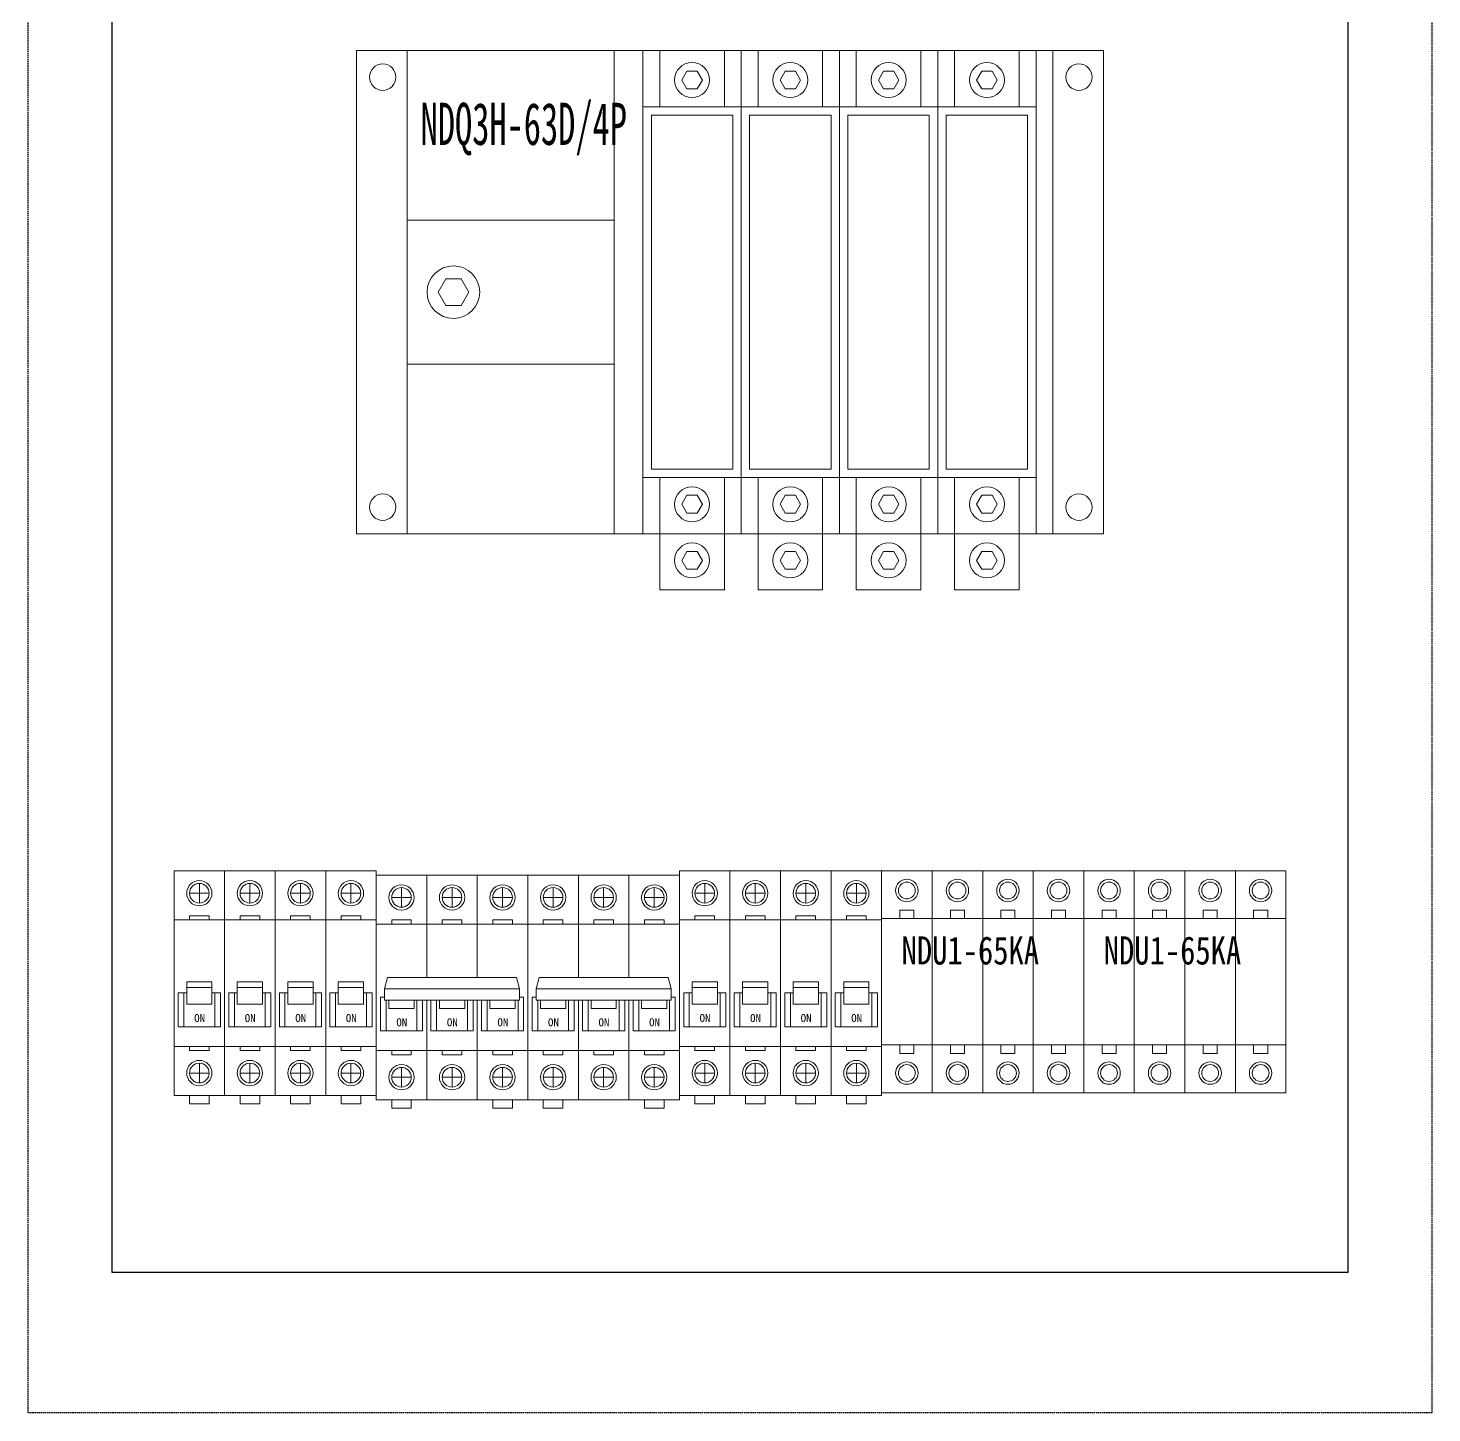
# Model space of a CAD drawing. Extents: x 237955 to 238455, y 296544 to 297344.
# Drawn here: x 237955 to 238455, y 296544 to 297037 of the extents above; entities that cross this region are included whole.
import ezdxf

# ---------------------------------------------------------------- set-up
doc = ezdxf.new("R2010")
doc.units = 0
doc.header["$MEASUREMENT"] = 0
doc.linetypes.add('DASHED', pattern=[0.75, 0.5, -0.25])
doc.layers.add('E-UNIV-NOTE', color=6, linetype='Continuous')
doc.layers.add('布置图', color=30, linetype='Continuous')
doc.layers.add('细线', color=7, linetype='Continuous', lineweight=0)
doc.styles.add('宋', font='', dxfattribs={"width": 0.7})
doc.styles.add('宋体', font='', dxfattribs={"width": 0.8})
doc.styles.add('正常', font='')
doc.styles.get('宋').set_extended_font_data('SimSun')
doc.styles.get('宋体').set_extended_font_data('NSimSun')
doc.styles.get('正常').set_extended_font_data('FangSong_GB2312')

# ---------------------------------------------------------------- blocks, each defined once
blk = doc.blocks.new('Manufacturer光辉PartName双电源自动转换开关Series63ShellFrameLimitingCurrentRemarkPartTypeMinCurrent10MaxCurrent63Poles4PMinPower0MaxPower0LibType2DelFlgfalseUpdateDate')
at = {"layer": '细线'}
for points in [[(-133, -76), (133, -76), (133, 96), (-133, 96)], [(-133, 96), (-41.28, 96), (-41.28, -76), (-133, -76)], [(-133, 96), (-114.99, 96), (-114.99, -76), (-133, -76)], [(-31.01, 96), (3.99, 96), (3.99, -76), (-31.01, -76)], [(-25.01, 76), (-2.01, 76), (-2.01, 96), (-25.01, 96)], [(3.99, 96), (38.99, 96), (38.99, -76), (3.99, -76)], [(9.99, 76), (32.99, 76), (32.99, 96), (9.99, 96)], [(38.99, 96), (73.99, 96), (73.99, -76), (38.99, -76)], [(44.99, 76), (67.99, 76), (67.99, 96), (44.99, 96)], [(73.99, 96), (108.99, 96), (108.99, -76), (73.99, -76)], [(79.99, 76), (102.99, 76), (102.99, 96), (79.99, 96)], [(114.99, 96), (133, 96), (133, -76), (114.99, -76)], [(-9.85, 85.5), (-11.68, 88.67), (-15.34, 88.67), (-17.16, 85.5), (-15.34, 82.33), (-11.68, 82.33)], [(25.15, 85.5), (23.32, 88.67), (19.66, 88.67), (17.84, 85.5), (19.66, 82.33), (23.32, 82.33)], [(60.15, 85.5), (58.32, 88.67), (54.66, 88.67), (52.84, 85.5), (54.66, 82.33), (58.32, 82.33)], [(95.15, 85.5), (93.32, 88.67), (89.66, 88.67), (87.84, 85.5), (89.66, 82.33), (93.32, 82.33)], [(-31.01, 76), (3.99, 76), (3.99, -56), (-31.01, -56)], [(3.99, 76), (38.99, 76), (38.99, -56), (3.99, -56)], [(38.99, 76), (73.99, 76), (73.99, -56), (38.99, -56)], [(73.99, 76), (108.99, 76), (108.99, -56), (73.99, -56)], [(-28.01, 73), (0.99, 73), (0.99, -53), (-28.01, -53)], [(6.99, 73), (35.99, 73), (35.99, -53), (6.99, -53)], [(41.99, 73), (70.99, 73), (70.99, -53), (41.99, -53)], [(76.99, 73), (105.99, 73), (105.99, -53), (76.99, -53)], [(-114.99, 35.61), (-41.28, 35.61), (-41.28, -15.61), (-114.99, -15.61)], [(-93.03, 10), (-95.77, 14.75), (-101.25, 14.75), (-103.99, 10), (-101.25, 5.25), (-95.77, 5.25)], [(-25.01, -56), (-2.01, -56), (-2.01, -76), (-25.01, -76)], [(9.99, -56), (32.99, -56), (32.99, -76), (9.99, -76)], [(44.99, -56), (67.99, -56), (67.99, -76), (44.99, -76)], [(79.99, -56), (102.99, -56), (102.99, -76), (79.99, -76)], [(-9.85, -65.5), (-11.68, -68.67), (-15.34, -68.67), (-17.16, -65.5), (-15.34, -62.33), (-11.68, -62.33)], [(25.15, -65.5), (23.32, -68.67), (19.66, -68.67), (17.84, -65.5), (19.66, -62.33), (23.32, -62.33)], [(60.15, -65.5), (58.32, -68.67), (54.66, -68.67), (52.84, -65.5), (54.66, -62.33), (58.32, -62.33)], [(95.15, -65.5), (93.32, -68.67), (89.66, -68.67), (87.84, -65.5), (89.66, -62.33), (93.32, -62.33)], [(-25.01, -76), (-2.01, -76), (-2.01, -96), (-25.01, -96)], [(9.99, -76), (32.99, -76), (32.99, -96), (9.99, -96)], [(44.99, -76), (67.99, -76), (67.99, -96), (44.99, -96)], [(79.99, -76), (102.99, -76), (102.99, -96), (79.99, -96)], [(-9.85, -85.5), (-11.68, -88.67), (-15.34, -88.67), (-17.16, -85.5), (-15.34, -82.33), (-11.68, -82.33)], [(25.15, -85.5), (23.32, -88.67), (19.66, -88.67), (17.84, -85.5), (19.66, -82.33), (23.32, -82.33)], [(60.15, -85.5), (58.32, -88.67), (54.66, -88.67), (52.84, -85.5), (54.66, -82.33), (58.32, -82.33)], [(95.15, -85.5), (93.32, -88.67), (89.66, -88.67), (87.84, -85.5), (89.66, -82.33), (93.32, -82.33)]]:
    blk.add_lwpolyline(points, close=True, dxfattribs=at)
for centre, radius in [((-123.7, 86.54), 4.7), ((-13.51, 85.5), 6.24), ((21.49, 85.5), 6.24), ((56.49, 85.5), 6.24), ((91.49, 85.5), 6.24), ((124.3, 86.54), 4.7), ((-98.51, 10), 9.36), ((-13.51, -65.5), 6.24), ((21.49, -65.5), 6.24), ((56.49, -65.5), 6.24), ((91.49, -65.5), 6.24), ((-123.7, -66.54), 4.7), ((124.3, -66.54), 4.7), ((-13.51, -85.5), 6.24), ((21.49, -85.5), 6.24), ((56.49, -85.5), 6.24), ((91.49, -85.5), 6.24)]:
    blk.add_circle(centre, radius, dxfattribs=at)
at = {"layer": '细线', "insert": (-110.18, 77.41), "char_height": 15, "width": 73.8973, "attachment_point": 1, "style": '宋'}
blk.add_mtext('\\pxql;{\\fFangSong_GB2312|b0|i0|c134|p49;\\W0.6;NDQ3H-63D/4P}', dxfattribs=at)
blk = doc.blocks.new('Manufacturer光辉PartName微型断路器Series1PShellFrameLimitingCurrentRemarkPartTypeMinCurrent1MaxCurrent63Poles3PMinPower0MaxPower0LibType2DelFlgfalseUpdateDate')
at = {"layer": '细线'}
for p, q in [((0, 37), (0, 30)), ((-3.5, 33.5), (3.5, 33.5)), ((0, -34), (0, -27)), ((-3.5, -30.5), (3.5, -30.5))]:
    blk.add_line(p, q, dxfattribs=at)
for points in [[(-9, -38.5), (9, -38.5), (9, 41.5), (-9, 41.5)], [(-3.5, 25.5), (3.5, 25.5), (3.5, 24), (-3.5, 24)], [(-9, -21), (9, -21), (9, 24), (-9, 24)], [(-4.5, -6), (4.5, -6), (4.5, 2), (-4.5, 2)], [(-4.5, 2), (4.5, 2), (4.5, 0), (-4.5, 0)], [(-3.5, -22.5), (3.5, -22.5), (3.5, -21), (-3.5, -21)], [(-3.5, -41.5), (3.5, -41.5), (3.5, -38.5), (-3.5, -38.5)]]:
    blk.add_lwpolyline(points, close=True, dxfattribs=at)
for points in [[(-4.5, -2), (-7.5, -2), (-7.5, -14), (7.5, -14), (7.5, -2), (4.5, -2)], [(-4.5, -2), (-5.5, -2), (-5.5, -14), (5.5, -14), (5.5, -2), (4.5, -2)]]:
    blk.add_lwpolyline(points, dxfattribs=at)
for centre, radius in [((0, 33.5), 4.5), ((0, 33.5), 3.5), ((0, -30.5), 4.5), ((0, -30.5), 3.5)]:
    blk.add_circle(centre, radius, dxfattribs=at)
at = {"layer": '细线', "color": 2, "lineweight": 15, "style": '正常'}
blk.add_text('ON', height=2.851, dxfattribs=at).set_placement((-1.83, -12.36))
blk = doc.blocks.new('Manufacturer光辉PartName微型断路器Series3PShellFrameLimitingCurrentRemarkPartTypeMinCurrent1MaxCurrent63Poles3PMinPower0MaxPower0LibType2DelFlgfalseUpdateDate')
at = {"layer": '细线'}
for p, q in [((-18, 35.5), (-18, 28.5)), ((0, 35.5), (0, 28.5)), ((18, 35.5), (18, 28.5)), ((-21.5, 32), (-14.5, 32)), ((-3.5, 32), (3.5, 32)), ((14.5, 32), (21.5, 32)), ((-18, -35.5), (-18, -28.5)), ((0, -35.5), (0, -28.5)), ((18, -35.5), (18, -28.5)), ((-21.5, -32), (-14.5, -32)), ((-3.5, -32), (3.5, -32)), ((14.5, -32), (21.5, -32))]:
    blk.add_line(p, q, dxfattribs=at)
for points in [[(-9, 3.5), (-9, 40), (-27, 40), (-27, -40), (-9, -40), (-9, -4.5)], [(9, 3.5), (9, 40), (-9, 40), (-9, 3.5)], [(9, -4.5), (9, -40), (27, -40), (27, 40), (9, 40), (9, 3.5)], [(-9, 3.5), (-9, 22.5), (-27, 22.5), (-27, -22.5), (-9, -22.5), (-9, -4.5)], [(9, 3.5), (9, 22.5), (-9, 22.5), (-9, 3.5)], [(9, -4.5), (9, -22.5), (27, -22.5), (27, 22.5), (9, 22.5), (9, 3.5)], [(-24, -3.5), (-25.5, -3.5), (-25.5, -15.5), (-10.5, -15.5), (-10.5, -4.5)], [(-23.5, -4.5), (-23.5, -15.5), (-12.5, -15.5), (-12.5, -4.5)], [(-22.5, -4.5), (-22.5, -7.5), (-13.5, -7.5), (-13.5, -4.5)], [(-9, -4.5), (-9, -40), (9, -40), (9, -4.5)], [(-9, -4.5), (-9, -22.5), (9, -22.5), (9, -4.5)], [(-7.5, -4.5), (-7.5, -15.5), (7.5, -15.5), (7.5, -4.5)], [(-5.5, -4.5), (-5.5, -15.5), (5.5, -15.5), (5.5, -4.5)], [(-4.5, -4.5), (-4.5, -7.5), (4.5, -7.5), (4.5, -4.5)], [(10.5, -4.5), (10.5, -15.5), (25.5, -15.5), (25.5, -3.5), (24, -3.5)], [(12.5, -4.5), (12.5, -15.5), (23.5, -15.5), (23.5, -4.5)], [(13.5, -4.5), (13.5, -7.5), (22.5, -7.5), (22.5, -4.5)]]:
    blk.add_lwpolyline(points, dxfattribs=at)
for points in [[(-21.5, 24), (-14.5, 24), (-14.5, 22.5), (-21.5, 22.5)], [(-3.5, 24), (3.5, 24), (3.5, 22.5), (-3.5, 22.5)], [(14.5, 24), (21.5, 24), (21.5, 22.5), (14.5, 22.5)], [(24, -0.5), (-24, -0.5), (-23, 3.5), (23, 3.5)], [(-24, -4.5), (24, -4.5), (24, -0.5), (-24, -0.5)], [(-21.5, -24), (-14.5, -24), (-14.5, -22.5), (-21.5, -22.5)], [(-3.5, -24), (3.5, -24), (3.5, -22.5), (-3.5, -22.5)], [(14.5, -24), (21.5, -24), (21.5, -22.5), (14.5, -22.5)], [(-21.5, -43), (-14.5, -43), (-14.5, -40), (-21.5, -40)], [(14.5, -43), (21.5, -43), (21.5, -40), (14.5, -40)]]:
    blk.add_lwpolyline(points, close=True, dxfattribs=at)
for centre, radius in [((-18, 32), 4.5), ((-18, 32), 3.5), ((0, 32), 4.5), ((0, 32), 3.5), ((18, 32), 4.5), ((18, 32), 3.5), ((-18, -32), 4.5), ((-18, -32), 3.5), ((0, -32), 4.5), ((0, -32), 3.5), ((18, -32), 4.5), ((18, -32), 3.5)]:
    blk.add_circle(centre, radius, dxfattribs=at)
at = {"layer": '细线', "color": 2, "lineweight": 15, "style": '正常'}
for p in [(-19.83, -13.86), (-1.83, -13.86), (16.17, -13.86)]:
    blk.add_text('ON', height=2.851, dxfattribs=at).set_placement(p)
blk = doc.blocks.new('Manufacturer上海良信PartName电涌保护器SeriesNDU1ShellFrameLimitingCurrentRemarkPartTypeMinCurrent0MaxCurrent0Poles4PMinPower0MaxPower0LibType3DelFlgfalseUpdateDate2023-01-0100000')
at = {"color": 7, "linetype": 'Continuous', "lineweight": 15}
for p, q in [((-18, 39.5), (-36, 39.5)), ((-36, 39.5), (-36, 22.5)), ((-18, 22.5), (-18, 39.5)), ((36, 39.5), (-18, 39.5)), ((0, 22.5), (0, 39.5)), ((18, 22.5), (18, 39.5)), ((36, 39.5), (36, 22.5)), ((-24.5, 25.5), (-29.5, 25.5)), ((-29.5, 25.5), (-29.5, 22.5)), ((-24.5, 22.5), (-24.5, 25.5)), ((-6.5, 25.5), (-11.5, 25.5)), ((-11.5, 25.5), (-11.5, 22.5)), ((-6.5, 22.5), (-6.5, 25.5)), ((11.5, 25.5), (6.5, 25.5)), ((6.5, 25.5), (6.5, 22.5)), ((11.5, 22.5), (11.5, 25.5)), ((29.5, 25.5), (24.5, 25.5)), ((24.5, 25.5), (24.5, 22.5)), ((29.5, 22.5), (29.5, 25.5)), ((-36, 22.5), (-36, -22.5)), ((-18, 22.5), (-36, 22.5)), ((-18, -22.5), (-18, 22.5)), ((36, 22.5), (-18, 22.5)), ((0, -22.5), (0, 22.5)), ((18, -22.5), (18, 22.5)), ((36, 22.5), (36, -22.5)), ((-36, -22.5), (-18, -22.5)), ((-36, -22.5), (-36, -39.5)), ((-29.5, -25.5), (-29.5, -22.5)), ((-24.5, -22.5), (-24.5, -25.5)), ((-18, -39.5), (-18, -22.5)), ((-18, -22.5), (36, -22.5)), ((-11.5, -25.5), (-11.5, -22.5)), ((-6.5, -22.5), (-6.5, -25.5)), ((0, -39.5), (0, -22.5)), ((6.5, -25.5), (6.5, -22.5)), ((11.5, -22.5), (11.5, -25.5)), ((18, -39.5), (18, -22.5)), ((24.5, -25.5), (24.5, -22.5)), ((29.5, -22.5), (29.5, -25.5)), ((36, -22.5), (36, -39.5)), ((-24.5, -25.5), (-29.5, -25.5)), ((-6.5, -25.5), (-11.5, -25.5)), ((11.5, -25.5), (6.5, -25.5)), ((29.5, -25.5), (24.5, -25.5)), ((-36, -39.5), (-18, -39.5)), ((-18, -39.5), (36, -39.5))]:
    blk.add_line(p, q, dxfattribs=at)
for centre, radius in [((-27, 32.5), 4), ((-27, 32.5), 3), ((-9, 32.5), 4), ((-9, 32.5), 3), ((9, 32.5), 4), ((9, 32.5), 3), ((27, 32.5), 4), ((27, 32.5), 3), ((-27, -32.5), 4), ((-27, -32.5), 3), ((-9, -32.5), 4), ((-9, -32.5), 3), ((9, -32.5), 4), ((9, -32.5), 3), ((27, -32.5), 4), ((27, -32.5), 3)]:
    blk.add_circle(centre, radius, dxfattribs=at)
at = {"layer": 'E-UNIV-NOTE', "style": '宋体', "width": 0.8}
blk.add_text('NDU1-65KA', height=10, dxfattribs=at).set_placement((-28.89, 6.15))

msp = doc.modelspace()

# ---------------------------------------------------------------- linework, layer by layer
at = {"color": 2}
msp.add_lwpolyline([(237985.1, 297294.38), (238425.1, 297294.38), (238425.1, 296594.38), (237985.1, 296594.38)], close=True, dxfattribs=at)
at = {"layer": '布置图', "linetype": 'DASHED'}
msp.add_lwpolyline([(237955.1, 297344.38), (238455.1, 297344.38), (238455.1, 296544.38), (237955.1, 296544.38)], close=True, dxfattribs=at)

# ---------------------------------------------------------------- block references
for name, p in [('Manufacturer光辉PartName双电源自动转换开关Series63ShellFrameLimitingCurrentRemarkPartTypeMinCurrent10MaxCurrent63Poles4PMinPower0MaxPower0LibType2DelFlgfalseUpdateDate', (238205.1, 296933.38)), ('Manufacturer光辉PartName微型断路器Series1PShellFrameLimitingCurrentRemarkPartTypeMinCurrent1MaxCurrent63Poles3PMinPower0MaxPower0LibType2DelFlgfalseUpdateDate', (238016.1, 296695.88)), ('Manufacturer光辉PartName微型断路器Series1PShellFrameLimitingCurrentRemarkPartTypeMinCurrent1MaxCurrent63Poles3PMinPower0MaxPower0LibType2DelFlgfalseUpdateDate', (238034.1, 296695.88)), ('Manufacturer光辉PartName微型断路器Series1PShellFrameLimitingCurrentRemarkPartTypeMinCurrent1MaxCurrent63Poles3PMinPower0MaxPower0LibType2DelFlgfalseUpdateDate', (238052.1, 296695.88)), ('Manufacturer光辉PartName微型断路器Series1PShellFrameLimitingCurrentRemarkPartTypeMinCurrent1MaxCurrent63Poles3PMinPower0MaxPower0LibType2DelFlgfalseUpdateDate', (238070.1, 296695.88)), ('Manufacturer光辉PartName微型断路器Series3PShellFrameLimitingCurrentRemarkPartTypeMinCurrent1MaxCurrent63Poles3PMinPower0MaxPower0LibType2DelFlgfalseUpdateDate', (238106.1, 296695.88)), ('Manufacturer光辉PartName微型断路器Series3PShellFrameLimitingCurrentRemarkPartTypeMinCurrent1MaxCurrent63Poles3PMinPower0MaxPower0LibType2DelFlgfalseUpdateDate', (238160.1, 296695.88)), ('Manufacturer光辉PartName微型断路器Series1PShellFrameLimitingCurrentRemarkPartTypeMinCurrent1MaxCurrent63Poles3PMinPower0MaxPower0LibType2DelFlgfalseUpdateDate', (238196.1, 296695.88)), ('Manufacturer光辉PartName微型断路器Series1PShellFrameLimitingCurrentRemarkPartTypeMinCurrent1MaxCurrent63Poles3PMinPower0MaxPower0LibType2DelFlgfalseUpdateDate', (238214.1, 296695.88)), ('Manufacturer光辉PartName微型断路器Series1PShellFrameLimitingCurrentRemarkPartTypeMinCurrent1MaxCurrent63Poles3PMinPower0MaxPower0LibType2DelFlgfalseUpdateDate', (238232.1, 296695.88)), ('Manufacturer光辉PartName微型断路器Series1PShellFrameLimitingCurrentRemarkPartTypeMinCurrent1MaxCurrent63Poles3PMinPower0MaxPower0LibType2DelFlgfalseUpdateDate', (238250.1, 296695.88)), ('Manufacturer上海良信PartName电涌保护器SeriesNDU1ShellFrameLimitingCurrentRemarkPartTypeMinCurrent0MaxCurrent0Poles4PMinPower0MaxPower0LibType3DelFlgfalseUpdateDate2023-01-0100000', (238295.1, 296697.88)), ('Manufacturer上海良信PartName电涌保护器SeriesNDU1ShellFrameLimitingCurrentRemarkPartTypeMinCurrent0MaxCurrent0Poles4PMinPower0MaxPower0LibType3DelFlgfalseUpdateDate2023-01-0100000', (238367.1, 296697.88))]:
    msp.add_blockref(name, p)

doc.saveas('drawing.dxf')
